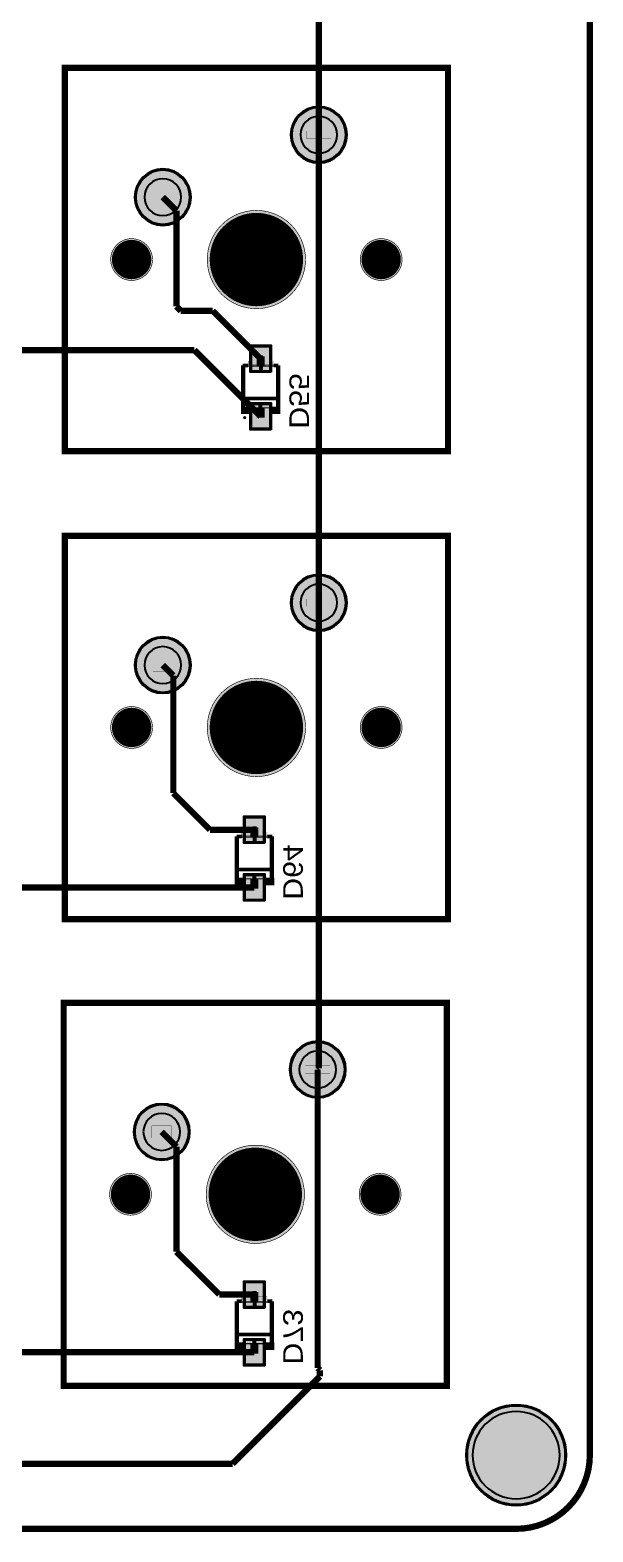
# Model space of a CAD drawing. Header units: millimetres. Extents: x 0 to 199, y -7 to 103.
# Drawn here: x 175.8 to 198.7, y -0.1 to 61 of the extents above; entities that cross this region are included whole.
import ezdxf
from ezdxf.enums import TextEntityAlignment as Align

# ---------------------------------------------------------------- set-up
doc = ezdxf.new("R2010")
doc.units = ezdxf.units.MM
doc.header["$MEASUREMENT"] = 0
for name, color, linetype, true_color in [('Board-Outline-Layer', 7, 'Continuous', 0xff00ff), ('Bottom-Layer', 7, 'Continuous', 0x0000ff), ('Bottom-Paste-Mask-Layer', 7, 'Continuous', 0x800000), ('Bottom-Silkscreen-Layer', 7, 'Continuous', 0x66cc33), ('Bottom-Solder-Mask-Layer', 7, 'Continuous', 0xaa00ff), ('Component-Marking-Layer', 7, 'Continuous', 0x66ffcc), ('Component-Shape-Layer', 7, 'Continuous', 0x00cccc), ('Document-Layer', 7, 'Continuous', 0xffffff), ('Hole-Layer', 7, 'Continuous', 0x222222), ('Multi-Layer', 7, 'Continuous', 0xc0c0c0), ('Pin-Floating-Layer', 7, 'Continuous', 0xff99ff), ('Pin-Soldering-Layer', 7, 'Continuous', 0xcc9999), ('Top-Layer', 7, 'Continuous', 0xff0000), ('Top-Paste-Mask-Layer', 7, 'Continuous', 0x808080), ('Top-Silkscreen-Layer', 7, 'Continuous', 0xffcc00), ('Top-Solder-Mask-Layer', 7, 'Continuous', 0x800080)]:
    doc.layers.add(name, color=color, linetype=linetype, true_color=true_color)
doc.styles.get("Standard").update_dxf_attribs({"font": 'arial.ttf'})

msp = doc.modelspace()

# ---------------------------------------------------------------- hatches: boundary and pattern name
at = {"layer": 'Bottom-Layer'}
for points in [[(186.433, 56.774, 1), (188.633, 56.774, 1)], [(180.083, 54.234, 1), (182.283, 54.234, 1)], [(185.541, 47.155), (184.791, 47.155), (184.791, 48.155), (185.541, 48.155)], [(185.541, 44.809), (184.791, 44.809), (184.791, 45.809), (185.541, 45.809)], [(186.433, 37.724, 1), (188.633, 37.724, 1)], [(180.083, 35.184, 1), (182.283, 35.184, 1)], [(185.287, 27.978), (184.537, 27.978), (184.537, 28.978), (185.287, 28.978)], [(185.287, 25.632), (184.537, 25.632), (184.537, 26.632), (185.287, 26.632)], [(186.389, 18.718, 1), (188.589, 18.718, 1)], [(180.039, 16.178, 1), (182.239, 16.178, 1)], [(185.287, 9.055), (184.537, 9.055), (184.537, 10.055), (185.287, 10.055)], [(185.287, 6.709), (184.537, 6.709), (184.537, 7.709), (185.287, 7.709)], [(193.568, 3.019, 1), (197.568, 3.019, 1)]]:
    msp.add_hatch(color=256, dxfattribs=at).paths.add_polyline_path(points)
at = {"layer": 'Bottom-Paste-Mask-Layer'}
for points in [[(186.433, 56.774, 1), (188.633, 56.774, 1)], [(180.083, 54.234, 1), (182.283, 54.234, 1)], [(185.541, 47.155), (184.791, 47.155), (184.791, 48.155), (185.541, 48.155)], [(185.541, 44.809), (184.791, 44.809), (184.791, 45.809), (185.541, 45.809)], [(186.433, 37.724, 1), (188.633, 37.724, 1)], [(180.083, 35.184, 1), (182.283, 35.184, 1)], [(185.287, 27.978), (184.537, 27.978), (184.537, 28.978), (185.287, 28.978)], [(185.287, 25.632), (184.537, 25.632), (184.537, 26.632), (185.287, 26.632)], [(186.389, 18.718, 1), (188.589, 18.718, 1)], [(180.039, 16.178, 1), (182.239, 16.178, 1)], [(185.287, 9.055), (184.537, 9.055), (184.537, 10.055), (185.287, 10.055)], [(185.287, 6.709), (184.537, 6.709), (184.537, 7.709), (185.287, 7.709)], [(193.568, 3.019, 1), (197.568, 3.019, 1)]]:
    msp.add_hatch(color=256, dxfattribs=at).paths.add_polyline_path(points)
at = {"layer": 'Bottom-Silkscreen-Layer'}
for points in [[(184.364, 45.707), (184.716, 45.707), (184.716, 45.402), (184.364, 45.402)], [(184.364, 45.707), (184.716, 45.707), (184.716, 45.402), (184.364, 45.402)], [(185.969, 45.707), (185.969, 45.402), (185.616, 45.402), (185.616, 45.707)], [(185.969, 45.707), (185.969, 45.402), (185.616, 45.402), (185.616, 45.707)], [(184.11, 26.53), (184.462, 26.53), (184.462, 26.225), (184.11, 26.225)], [(184.11, 26.53), (184.462, 26.53), (184.462, 26.225), (184.11, 26.225)], [(185.715, 26.53), (185.715, 26.225), (185.362, 26.225), (185.362, 26.53)], [(185.715, 26.53), (185.715, 26.225), (185.362, 26.225), (185.362, 26.53)], [(184.11, 7.607), (184.462, 7.607), (184.462, 7.302), (184.11, 7.302)], [(184.11, 7.607), (184.462, 7.607), (184.462, 7.302), (184.11, 7.302)], [(185.715, 7.607), (185.715, 7.302), (185.362, 7.302), (185.362, 7.607)], [(185.715, 7.607), (185.715, 7.302), (185.362, 7.302), (185.362, 7.607)]]:
    msp.add_hatch(color=256, dxfattribs=at).paths.add_polyline_path(points)
at = {"layer": 'Bottom-Solder-Mask-Layer'}
for points in [[(186.383, 56.774, 1), (188.683, 56.774, 1)], [(180.033, 54.234, 1), (182.333, 54.234, 1)], [(185.592, 47.104), (184.741, 47.104), (184.741, 48.205), (185.592, 48.205)], [(185.592, 44.759), (184.741, 44.759), (184.741, 45.86), (185.592, 45.86)], [(186.383, 37.724, 1), (188.683, 37.724, 1)], [(180.033, 35.184, 1), (182.333, 35.184, 1)], [(185.338, 27.927), (184.487, 27.927), (184.487, 29.028), (185.338, 29.028)], [(185.338, 25.582), (184.487, 25.582), (184.487, 26.683), (185.338, 26.683)], [(186.339, 18.718, 1), (188.639, 18.718, 1)], [(179.989, 16.178, 1), (182.289, 16.178, 1)], [(185.338, 9.004), (184.487, 9.004), (184.487, 10.105), (185.338, 10.105)], [(185.338, 6.659), (184.487, 6.659), (184.487, 7.76), (185.338, 7.76)], [(193.518, 3.019, 1), (197.619, 3.019, 1)]]:
    msp.add_hatch(color=256, dxfattribs=at).paths.add_polyline_path(points)
at = {"layer": 'Component-Marking-Layer'}
for points in [[(184.456, 45.257, 1), (184.576, 45.257, 1)], [(184.456, 45.257, 1), (184.576, 45.257, 1)], [(177.133, 43.894, 1), (177.253, 43.894, 1)], [(177.133, 43.894, 1), (177.253, 43.894, 1)], [(184.202, 26.08, 1), (184.322, 26.08, 1)], [(184.202, 26.08, 1), (184.322, 26.08, 1)], [(177.133, 24.844, 1), (177.253, 24.844, 1)], [(177.133, 24.844, 1), (177.253, 24.844, 1)], [(184.202, 7.157, 1), (184.322, 7.157, 1)], [(184.202, 7.157, 1), (184.322, 7.157, 1)], [(177.089, 5.838, 1), (177.209, 5.838, 1)], [(177.089, 5.838, 1), (177.209, 5.838, 1)]]:
    msp.add_hatch(color=256, dxfattribs=at).paths.add_polyline_path(points)
at = {"layer": 'Document-Layer'}
for points in [[(185.256, 47.797), (185.256, 47.173), (185.1, 47.173), (185.1, 47.797)], [(185.256, 47.797), (185.256, 47.173), (185.1, 47.173), (185.1, 47.797)], [(185.696, 47.565), (185.696, 47.409), (184.656, 47.409), (184.656, 47.565)], [(185.696, 47.565), (185.696, 47.409), (184.656, 47.409), (184.656, 47.565)], [(185.236, 45.257), (185.08, 45.257), (185.08, 45.881), (185.236, 45.881)], [(185.236, 45.257), (185.08, 45.257), (185.08, 45.881), (185.236, 45.881)], [(185.442, 28.388), (185.442, 28.232), (184.402, 28.232), (184.402, 28.388)], [(185.442, 28.388), (185.442, 28.232), (184.402, 28.232), (184.402, 28.388)], [(185.002, 28.62), (185.002, 27.996), (184.846, 27.996), (184.846, 28.62)], [(185.002, 28.62), (185.002, 27.996), (184.846, 27.996), (184.846, 28.62)], [(184.982, 26.08), (184.826, 26.08), (184.826, 26.704), (184.982, 26.704)], [(184.982, 26.08), (184.826, 26.08), (184.826, 26.704), (184.982, 26.704)], [(185.442, 9.465), (185.442, 9.309), (184.402, 9.309), (184.402, 9.465)], [(185.442, 9.465), (185.442, 9.309), (184.402, 9.309), (184.402, 9.465)], [(185.002, 9.697), (185.002, 9.073), (184.846, 9.073), (184.846, 9.697)], [(185.002, 9.697), (185.002, 9.073), (184.846, 9.073), (184.846, 9.697)], [(184.982, 7.157), (184.826, 7.157), (184.826, 7.781), (184.982, 7.781)], [(184.982, 7.157), (184.826, 7.157), (184.826, 7.781), (184.982, 7.781)]]:
    msp.add_hatch(color=256, dxfattribs=at).paths.add_polyline_path(points)
at = {"layer": 'Hole-Layer'}
for points in [[(186.783, 56.774, 1), (188.283, 56.774, 1)], [(180.433, 54.234, 1), (181.933, 54.234, 1)], [(186.783, 37.724, 1), (188.283, 37.724, 1)], [(180.433, 35.184, 1), (181.933, 35.184, 1)], [(186.739, 18.718, 1), (188.239, 18.718, 1)], [(180.389, 16.178, 1), (181.889, 16.178, 1)], [(193.793, 3.019, 1), (197.343, 3.019, 1)]]:
    msp.add_hatch(color=256, dxfattribs=at).paths.add_polyline_path(points)
at = {"layer": 'Multi-Layer'}
for points in [[(186.433, 56.774, 1), (188.633, 56.774, 1)], [(186.433, 56.774, 1), (188.633, 56.774, 1)], [(186.433, 56.774, 1), (188.633, 56.774, 1)], [(180.083, 54.234, 1), (182.283, 54.234, 1)], [(180.083, 54.234, 1), (182.283, 54.234, 1)], [(180.083, 54.234, 1), (182.283, 54.234, 1)], [(182.993, 51.694, 1), (186.993, 51.694, 1)], [(182.993, 51.694, 1), (186.993, 51.694, 1)], [(179.062, 51.694, 1), (180.764, 51.694, 1)], [(179.062, 51.694, 1), (180.764, 51.694, 1)], [(189.222, 51.694, 1), (190.924, 51.694, 1)], [(189.222, 51.694, 1), (190.924, 51.694, 1)], [(186.433, 37.724, 1), (188.633, 37.724, 1)], [(186.433, 37.724, 1), (188.633, 37.724, 1)], [(186.433, 37.724, 1), (188.633, 37.724, 1)], [(180.083, 35.184, 1), (182.283, 35.184, 1)], [(180.083, 35.184, 1), (182.283, 35.184, 1)], [(180.083, 35.184, 1), (182.283, 35.184, 1)], [(182.993, 32.644, 1), (186.993, 32.644, 1)], [(182.993, 32.644, 1), (186.993, 32.644, 1)], [(179.062, 32.644, 1), (180.764, 32.644, 1)], [(179.062, 32.644, 1), (180.764, 32.644, 1)], [(189.222, 32.644, 1), (190.924, 32.644, 1)], [(189.222, 32.644, 1), (190.924, 32.644, 1)], [(186.389, 18.718, 1), (188.589, 18.718, 1)], [(186.389, 18.718, 1), (188.589, 18.718, 1)], [(186.389, 18.718, 1), (188.589, 18.718, 1)], [(180.039, 16.178, 1), (182.239, 16.178, 1)], [(180.039, 16.178, 1), (182.239, 16.178, 1)], [(180.039, 16.178, 1), (182.239, 16.178, 1)], [(182.949, 13.638, 1), (186.949, 13.638, 1)], [(182.949, 13.638, 1), (186.949, 13.638, 1)], [(179.018, 13.638, 1), (180.72, 13.638, 1)], [(179.018, 13.638, 1), (180.72, 13.638, 1)], [(189.178, 13.638, 1), (190.88, 13.638, 1)], [(189.178, 13.638, 1), (190.88, 13.638, 1)], [(193.568, 3.019, 1), (197.568, 3.019, 1)], [(193.568, 3.019, 1), (197.568, 3.019, 1)], [(193.568, 3.019, 1), (197.568, 3.019, 1)]]:
    msp.add_hatch(color=256, dxfattribs=at).paths.add_polyline_path(points)
at = {"layer": 'Pin-Floating-Layer'}
for points in [[(185.326, 47.467), (185.326, 47.347), (185.006, 47.347), (185.006, 47.467)], [(185.326, 47.467), (185.326, 47.347), (185.006, 47.347), (185.006, 47.467)], [(185.326, 45.667), (185.326, 45.547), (185.006, 45.547), (185.006, 45.667)], [(185.326, 45.667), (185.326, 45.547), (185.006, 45.547), (185.006, 45.667)], [(185.072, 28.29), (185.072, 28.17), (184.752, 28.17), (184.752, 28.29)], [(185.072, 28.29), (185.072, 28.17), (184.752, 28.17), (184.752, 28.29)], [(185.072, 26.49), (185.072, 26.37), (184.752, 26.37), (184.752, 26.49)], [(185.072, 26.49), (185.072, 26.37), (184.752, 26.37), (184.752, 26.49)], [(185.072, 9.367), (185.072, 9.247), (184.752, 9.247), (184.752, 9.367)], [(185.072, 9.367), (185.072, 9.247), (184.752, 9.247), (184.752, 9.367)], [(185.072, 7.567), (185.072, 7.447), (184.752, 7.447), (184.752, 7.567)], [(185.072, 7.567), (185.072, 7.447), (184.752, 7.447), (184.752, 7.567)]]:
    msp.add_hatch(color=256, dxfattribs=at).paths.add_polyline_path(points)
at = {"layer": 'Pin-Soldering-Layer'}
for points in [[(187.033, 56.924), (188.033, 56.924), (188.033, 56.624), (187.033, 56.624)], [(187.033, 56.924), (188.033, 56.924), (188.033, 56.624), (187.033, 56.624)], [(180.783, 54.484), (181.583, 54.484), (181.583, 53.984), (180.783, 53.984)], [(180.783, 54.484), (181.583, 54.484), (181.583, 53.984), (180.783, 53.984)], [(185.326, 47.757), (185.326, 47.457), (185.006, 47.457), (185.006, 47.757)], [(185.326, 47.757), (185.326, 47.457), (185.006, 47.457), (185.006, 47.757)], [(185.326, 45.557), (185.326, 45.257), (185.006, 45.257), (185.006, 45.557)], [(185.326, 45.557), (185.326, 45.257), (185.006, 45.257), (185.006, 45.557)], [(187.033, 37.874), (188.033, 37.874), (188.033, 37.574), (187.033, 37.574)], [(187.033, 37.874), (188.033, 37.874), (188.033, 37.574), (187.033, 37.574)], [(180.783, 35.434), (181.583, 35.434), (181.583, 34.934), (180.783, 34.934)], [(180.783, 35.434), (181.583, 35.434), (181.583, 34.934), (180.783, 34.934)], [(185.072, 28.58), (185.072, 28.28), (184.752, 28.28), (184.752, 28.58)], [(185.072, 28.58), (185.072, 28.28), (184.752, 28.28), (184.752, 28.58)], [(185.072, 26.38), (185.072, 26.08), (184.752, 26.08), (184.752, 26.38)], [(185.072, 26.38), (185.072, 26.08), (184.752, 26.08), (184.752, 26.38)], [(186.989, 18.868), (187.989, 18.868), (187.989, 18.568), (186.989, 18.568)], [(186.989, 18.868), (187.989, 18.868), (187.989, 18.568), (186.989, 18.568)], [(180.739, 16.428), (181.539, 16.428), (181.539, 15.928), (180.739, 15.928)], [(180.739, 16.428), (181.539, 16.428), (181.539, 15.928), (180.739, 15.928)], [(185.072, 9.657), (185.072, 9.357), (184.752, 9.357), (184.752, 9.657)], [(185.072, 9.657), (185.072, 9.357), (184.752, 9.357), (184.752, 9.657)], [(185.072, 7.457), (185.072, 7.157), (184.752, 7.157), (184.752, 7.457)], [(185.072, 7.457), (185.072, 7.157), (184.752, 7.157), (184.752, 7.457)]]:
    msp.add_hatch(color=256, dxfattribs=at).paths.add_polyline_path(points)
at = {"layer": 'Top-Layer'}
for points in [[(186.433, 56.774, 1), (188.633, 56.774, 1)], [(180.083, 54.234, 1), (182.283, 54.234, 1)], [(186.433, 37.724, 1), (188.633, 37.724, 1)], [(180.083, 35.184, 1), (182.283, 35.184, 1)], [(186.389, 18.718, 1), (188.589, 18.718, 1)], [(180.039, 16.178, 1), (182.239, 16.178, 1)], [(193.568, 3.019, 1), (197.568, 3.019, 1)]]:
    msp.add_hatch(color=256, dxfattribs=at).paths.add_polyline_path(points)
at = {"layer": 'Top-Paste-Mask-Layer'}
for points in [[(186.433, 56.774, 1), (188.633, 56.774, 1)], [(180.083, 54.234, 1), (182.283, 54.234, 1)], [(186.433, 37.724, 1), (188.633, 37.724, 1)], [(180.083, 35.184, 1), (182.283, 35.184, 1)], [(186.389, 18.718, 1), (188.589, 18.718, 1)], [(180.039, 16.178, 1), (182.239, 16.178, 1)], [(193.568, 3.019, 1), (197.568, 3.019, 1)]]:
    msp.add_hatch(color=256, dxfattribs=at).paths.add_polyline_path(points)
at = {"layer": 'Top-Solder-Mask-Layer'}
for points in [[(186.383, 56.774, 1), (188.683, 56.774, 1)], [(180.033, 54.234, 1), (182.333, 54.234, 1)], [(186.383, 37.724, 1), (188.683, 37.724, 1)], [(180.033, 35.184, 1), (182.333, 35.184, 1)], [(186.339, 18.718, 1), (188.639, 18.718, 1)], [(179.989, 16.178, 1), (182.289, 16.178, 1)], [(193.518, 3.019, 1), (197.619, 3.019, 1)]]:
    msp.add_hatch(color=256, dxfattribs=at).paths.add_polyline_path(points)

# ---------------------------------------------------------------- linework, layer by layer
at = {"layer": 'Board-Outline-Layer', "const_width": 0.254}
msp.add_lwpolyline([(-0.032, 3.019), (-0.032, 100.367, -0.414), (2.968, 103.367), (195.568, 103.367), (195.568, 103.367, -0.414), (198.568, 100.367), (198.568, 100.367), (198.568, 3.019), (198.568, 3.019, -0.414), (195.568, 0.019), (195.568, 0.019), (2.968, 0.019, -0.414)], format="xyb", close=True, dxfattribs=at)
at = {"layer": 'Bottom-Layer'}
for points in [[(186.433, 56.774, 1), (188.633, 56.774), (188.633, 56.774, 1), (186.433, 56.774)], [(180.083, 54.234, 1), (182.283, 54.234), (182.283, 54.234, 1), (180.083, 54.234)], [(186.433, 37.724, 1), (188.633, 37.724), (188.633, 37.724, 1), (186.433, 37.724)], [(180.083, 35.184, 1), (182.283, 35.184), (182.283, 35.184, 1), (180.083, 35.184)], [(186.389, 18.718, 1), (188.589, 18.718), (188.589, 18.718, 1), (186.389, 18.718)], [(180.039, 16.178, 1), (182.239, 16.178), (182.239, 16.178, 1), (180.039, 16.178)], [(193.568, 3.019, 1), (197.568, 3.019), (197.568, 3.019, 1), (193.568, 3.019)]]:
    msp.add_lwpolyline(points, format="xyb", dxfattribs=at)
at = {"layer": 'Bottom-Layer', "const_width": 0.254}
for points in [[(181.183, 54.234), (181.737, 53.679)], [(181.737, 53.679), (181.737, 49.784)], [(181.737, 49.784), (181.917, 49.604)], [(181.917, 49.604), (183.217, 49.604)], [(183.217, 49.604), (185.166, 47.655)], [(161.671, 48.006), (182.47, 48.006)], [(182.47, 48.006), (185.166, 45.309)], [(181.183, 35.184), (181.61, 34.757)], [(181.61, 34.757), (181.61, 29.972)], [(181.61, 29.972), (183.105, 28.478)], [(183.105, 28.478), (184.912, 28.478)], [(165.989, 26.132), (184.912, 26.132)], [(181.139, 16.178), (181.737, 15.58)], [(181.737, 15.58), (181.737, 11.303)], [(181.737, 11.303), (183.486, 9.555)], [(183.486, 9.555), (184.912, 9.555)], [(165.837, 7.209), (184.912, 7.209)]]:
    msp.add_lwpolyline(points, dxfattribs=at)
at = {"layer": 'Bottom-Layer'}
for points in [[(185.541, 47.155), (184.791, 47.155), (184.791, 48.155), (185.541, 48.155)], [(185.541, 44.809), (184.791, 44.809), (184.791, 45.809), (185.541, 45.809)], [(185.287, 27.978), (184.537, 27.978), (184.537, 28.978), (185.287, 28.978)], [(185.287, 25.632), (184.537, 25.632), (184.537, 26.632), (185.287, 26.632)], [(185.287, 9.055), (184.537, 9.055), (184.537, 10.055), (185.287, 10.055)], [(185.287, 6.709), (184.537, 6.709), (184.537, 7.709), (185.287, 7.709)]]:
    msp.add_lwpolyline(points, close=True, dxfattribs=at)
at = {"layer": 'Bottom-Paste-Mask-Layer'}
for points in [[(186.433, 56.774, 1), (188.633, 56.774), (188.633, 56.774, 1), (186.433, 56.774)], [(180.083, 54.234, 1), (182.283, 54.234), (182.283, 54.234, 1), (180.083, 54.234)], [(186.433, 37.724, 1), (188.633, 37.724), (188.633, 37.724, 1), (186.433, 37.724)], [(180.083, 35.184, 1), (182.283, 35.184), (182.283, 35.184, 1), (180.083, 35.184)], [(186.389, 18.718, 1), (188.589, 18.718), (188.589, 18.718, 1), (186.389, 18.718)], [(180.039, 16.178, 1), (182.239, 16.178), (182.239, 16.178, 1), (180.039, 16.178)], [(193.568, 3.019, 1), (197.568, 3.019), (197.568, 3.019, 1), (193.568, 3.019)]]:
    msp.add_lwpolyline(points, format="xyb", dxfattribs=at)
for points in [[(185.541, 47.155), (184.791, 47.155), (184.791, 48.155), (185.541, 48.155)], [(185.541, 44.809), (184.791, 44.809), (184.791, 45.809), (185.541, 45.809)], [(185.287, 27.978), (184.537, 27.978), (184.537, 28.978), (185.287, 28.978)], [(185.287, 25.632), (184.537, 25.632), (184.537, 26.632), (185.287, 26.632)], [(185.287, 9.055), (184.537, 9.055), (184.537, 10.055), (185.287, 10.055)], [(185.287, 6.709), (184.537, 6.709), (184.537, 7.709), (185.287, 7.709)]]:
    msp.add_lwpolyline(points, close=True, dxfattribs=at)
at = {"layer": 'Bottom-Silkscreen-Layer', "const_width": 0.152}
for points in [[(184.44, 45.631), (184.44, 47.383)], [(184.44, 45.631), (184.44, 47.383)], [(184.44, 47.383), (184.646, 47.383)], [(184.44, 47.383), (184.646, 47.383)], [(185.893, 47.383), (185.696, 47.383)], [(185.893, 47.383), (185.696, 47.383)], [(185.893, 45.631), (185.893, 47.383)], [(185.893, 45.631), (185.893, 47.383)], [(185.893, 46.035), (184.44, 46.035)], [(185.893, 46.035), (184.44, 46.035)], [(184.186, 28.206), (184.392, 28.206)], [(184.186, 26.454), (184.186, 28.206)], [(184.186, 28.206), (184.392, 28.206)], [(184.186, 26.454), (184.186, 28.206)], [(185.639, 28.206), (185.442, 28.206)], [(185.639, 28.206), (185.442, 28.206)], [(185.639, 26.454), (185.639, 28.206)], [(185.639, 26.454), (185.639, 28.206)], [(185.639, 26.858), (184.186, 26.858)], [(185.639, 26.858), (184.186, 26.858)], [(184.186, 9.283), (184.392, 9.283)], [(184.186, 7.531), (184.186, 9.283)], [(184.186, 9.283), (184.392, 9.283)], [(184.186, 7.531), (184.186, 9.283)], [(185.639, 9.283), (185.442, 9.283)], [(185.639, 9.283), (185.442, 9.283)], [(185.639, 7.531), (185.639, 9.283)], [(185.639, 7.531), (185.639, 9.283)], [(185.639, 7.935), (184.186, 7.935)], [(185.639, 7.935), (184.186, 7.935)]]:
    msp.add_lwpolyline(points, dxfattribs=at)
at = {"layer": 'Bottom-Silkscreen-Layer', "const_width": 0.00508}
for points in [[(184.364, 45.707), (184.716, 45.707), (184.716, 45.402), (184.364, 45.402)], [(184.364, 45.707), (184.716, 45.707), (184.716, 45.402), (184.364, 45.402)], [(185.969, 45.707), (185.969, 45.402), (185.616, 45.402), (185.616, 45.707)], [(185.969, 45.707), (185.969, 45.402), (185.616, 45.402), (185.616, 45.707)], [(184.11, 26.53), (184.462, 26.53), (184.462, 26.225), (184.11, 26.225)], [(184.11, 26.53), (184.462, 26.53), (184.462, 26.225), (184.11, 26.225)], [(185.715, 26.53), (185.715, 26.225), (185.362, 26.225), (185.362, 26.53)], [(185.715, 26.53), (185.715, 26.225), (185.362, 26.225), (185.362, 26.53)], [(184.11, 7.607), (184.462, 7.607), (184.462, 7.302), (184.11, 7.302)], [(184.11, 7.607), (184.462, 7.607), (184.462, 7.302), (184.11, 7.302)], [(185.715, 7.607), (185.715, 7.302), (185.362, 7.302), (185.362, 7.607)], [(185.715, 7.607), (185.715, 7.302), (185.362, 7.302), (185.362, 7.607)]]:
    msp.add_lwpolyline(points, close=True, dxfattribs=at)
at = {"layer": 'Bottom-Solder-Mask-Layer'}
for points in [[(186.383, 56.774, 1), (188.683, 56.774, 1)], [(180.033, 54.234, 1), (182.333, 54.234, 1)], [(186.383, 37.724, 1), (188.683, 37.724, 1)], [(180.033, 35.184, 1), (182.333, 35.184, 1)], [(186.339, 18.718, 1), (188.639, 18.718, 1)], [(179.989, 16.178, 1), (182.289, 16.178, 1)], [(193.518, 3.019, 1), (197.619, 3.019, 1)]]:
    msp.add_lwpolyline(points, format="xyb", close=True, dxfattribs=at)
for points in [[(185.592, 47.104), (184.741, 47.104), (184.741, 48.205), (185.592, 48.205)], [(185.592, 44.759), (184.741, 44.759), (184.741, 45.86), (185.592, 45.86)], [(185.338, 27.927), (184.487, 27.927), (184.487, 29.028), (185.338, 29.028)], [(185.338, 25.582), (184.487, 25.582), (184.487, 26.683), (185.338, 26.683)], [(185.338, 9.004), (184.487, 9.004), (184.487, 10.105), (185.338, 10.105)], [(185.338, 6.659), (184.487, 6.659), (184.487, 7.76), (185.338, 7.76)]]:
    msp.add_lwpolyline(points, close=True, dxfattribs=at)
at = {"layer": 'Component-Marking-Layer', "const_width": 0.00508}
for points in [[(184.456, 45.257, 1), (184.576, 45.257), (184.576, 45.257, 1), (184.456, 45.257)], [(184.456, 45.257, 1), (184.576, 45.257), (184.576, 45.257, 1), (184.456, 45.257)], [(177.133, 43.894, 1), (177.253, 43.894), (177.253, 43.894, 1), (177.133, 43.894)], [(177.133, 43.894, 1), (177.253, 43.894), (177.253, 43.894, 1), (177.133, 43.894)], [(184.202, 26.08, 1), (184.322, 26.08), (184.322, 26.08, 1), (184.202, 26.08)], [(184.202, 26.08, 1), (184.322, 26.08), (184.322, 26.08, 1), (184.202, 26.08)], [(177.133, 24.844, 1), (177.253, 24.844), (177.253, 24.844, 1), (177.133, 24.844)], [(177.133, 24.844, 1), (177.253, 24.844), (177.253, 24.844, 1), (177.133, 24.844)], [(184.202, 7.157, 1), (184.322, 7.157), (184.322, 7.157, 1), (184.202, 7.157)], [(184.202, 7.157, 1), (184.322, 7.157), (184.322, 7.157, 1), (184.202, 7.157)], [(177.089, 5.838, 1), (177.209, 5.838), (177.209, 5.838, 1), (177.089, 5.838)], [(177.089, 5.838, 1), (177.209, 5.838), (177.209, 5.838, 1), (177.089, 5.838)]]:
    msp.add_lwpolyline(points, format="xyb", dxfattribs=at)
at = {"layer": 'Component-Shape-Layer', "const_width": 0.0508}
for points in [[(177.193, 43.894), (177.193, 59.494), (192.793, 59.494), (192.793, 43.894)], [(177.193, 43.894), (177.193, 59.494), (192.793, 59.494), (192.793, 43.894)], [(185.816, 47.357), (185.816, 45.657), (184.516, 45.657), (184.516, 47.357)], [(185.816, 47.357), (185.816, 45.657), (184.516, 45.657), (184.516, 47.357)], [(177.193, 24.844), (177.193, 40.444), (192.793, 40.444), (192.793, 24.844)], [(177.193, 24.844), (177.193, 40.444), (192.793, 40.444), (192.793, 24.844)], [(185.562, 28.18), (185.562, 26.48), (184.262, 26.48), (184.262, 28.18)], [(185.562, 28.18), (185.562, 26.48), (184.262, 26.48), (184.262, 28.18)], [(177.149, 5.838), (177.149, 21.438), (192.749, 21.438), (192.749, 5.838)], [(177.149, 5.838), (177.149, 21.438), (192.749, 21.438), (192.749, 5.838)], [(185.562, 9.257), (185.562, 7.557), (184.262, 7.557), (184.262, 9.257)], [(185.562, 9.257), (185.562, 7.557), (184.262, 7.557), (184.262, 9.257)]]:
    msp.add_lwpolyline(points, close=True, dxfattribs=at)
at = {"layer": 'Document-Layer'}
for points, const_width in [([(184.043, 51.694, 1), (185.943, 51.694, 1)], 1.9), ([(184.043, 51.694, 1), (185.943, 51.694, 1)], 1.9), ([(179.513, 51.694, 1), (180.313, 51.694, 1)], 0.8), ([(179.513, 51.694, 1), (180.313, 51.694, 1)], 0.8), ([(189.673, 51.694, 1), (190.473, 51.694, 1)], 0.8), ([(189.673, 51.694, 1), (190.473, 51.694, 1)], 0.8), ([(184.043, 32.644, 1), (185.943, 32.644, 1)], 1.9), ([(184.043, 32.644, 1), (185.943, 32.644, 1)], 1.9), ([(179.513, 32.644, 1), (180.313, 32.644, 1)], 0.8), ([(179.513, 32.644, 1), (180.313, 32.644, 1)], 0.8), ([(189.673, 32.644, 1), (190.473, 32.644, 1)], 0.8), ([(189.673, 32.644, 1), (190.473, 32.644, 1)], 0.8), ([(183.999, 13.638, 1), (185.899, 13.638, 1)], 1.9), ([(183.999, 13.638, 1), (185.899, 13.638, 1)], 1.9), ([(179.469, 13.638, 1), (180.269, 13.638, 1)], 0.8), ([(179.469, 13.638, 1), (180.269, 13.638, 1)], 0.8), ([(189.629, 13.638, 1), (190.429, 13.638, 1)], 0.8), ([(189.629, 13.638, 1), (190.429, 13.638, 1)], 0.8)]:
    msp.add_lwpolyline(points, format="xyb", close=True, dxfattribs=dict(at, const_width=const_width))
at = {"layer": 'Document-Layer', "const_width": 0.00508}
for points in [[(185.256, 47.797), (185.256, 47.173), (185.1, 47.173), (185.1, 47.797)], [(185.256, 47.797), (185.256, 47.173), (185.1, 47.173), (185.1, 47.797)], [(185.696, 47.565), (185.696, 47.409), (184.656, 47.409), (184.656, 47.565)], [(185.696, 47.565), (185.696, 47.409), (184.656, 47.409), (184.656, 47.565)], [(185.236, 45.257), (185.08, 45.257), (185.08, 45.881), (185.236, 45.881)], [(185.236, 45.257), (185.08, 45.257), (185.08, 45.881), (185.236, 45.881)], [(185.442, 28.388), (185.442, 28.232), (184.402, 28.232), (184.402, 28.388)], [(185.442, 28.388), (185.442, 28.232), (184.402, 28.232), (184.402, 28.388)], [(185.002, 28.62), (185.002, 27.996), (184.846, 27.996), (184.846, 28.62)], [(185.002, 28.62), (185.002, 27.996), (184.846, 27.996), (184.846, 28.62)], [(184.982, 26.08), (184.826, 26.08), (184.826, 26.704), (184.982, 26.704)], [(184.982, 26.08), (184.826, 26.08), (184.826, 26.704), (184.982, 26.704)], [(185.442, 9.465), (185.442, 9.309), (184.402, 9.309), (184.402, 9.465)], [(185.442, 9.465), (185.442, 9.309), (184.402, 9.309), (184.402, 9.465)], [(185.002, 9.697), (185.002, 9.073), (184.846, 9.073), (184.846, 9.697)], [(185.002, 9.697), (185.002, 9.073), (184.846, 9.073), (184.846, 9.697)], [(184.982, 7.157), (184.826, 7.157), (184.826, 7.781), (184.982, 7.781)], [(184.982, 7.157), (184.826, 7.157), (184.826, 7.781), (184.982, 7.781)]]:
    msp.add_lwpolyline(points, close=True, dxfattribs=at)
at = {"layer": 'Hole-Layer'}
for points in [[(186.783, 56.774, 1), (188.283, 56.774, 1)], [(180.433, 54.234, 1), (181.933, 54.234, 1)], [(186.783, 37.724, 1), (188.283, 37.724, 1)], [(180.433, 35.184, 1), (181.933, 35.184, 1)], [(186.739, 18.718, 1), (188.239, 18.718, 1)], [(180.389, 16.178, 1), (181.889, 16.178, 1)], [(193.793, 3.019, 1), (197.343, 3.019, 1)]]:
    msp.add_lwpolyline(points, format="xyb", close=True, dxfattribs=at)
at = {"layer": 'Multi-Layer'}
for points in [[(186.433, 56.774, 1), (188.633, 56.774), (188.633, 56.774, 1), (186.433, 56.774)], [(186.433, 56.774, 1), (188.633, 56.774), (188.633, 56.774, 1), (186.433, 56.774)], [(186.433, 56.774, 1), (188.633, 56.774), (188.633, 56.774, 1), (186.433, 56.774)], [(180.083, 54.234, 1), (182.283, 54.234), (182.283, 54.234, 1), (180.083, 54.234)], [(180.083, 54.234, 1), (182.283, 54.234), (182.283, 54.234, 1), (180.083, 54.234)], [(180.083, 54.234, 1), (182.283, 54.234), (182.283, 54.234, 1), (180.083, 54.234)], [(186.433, 37.724, 1), (188.633, 37.724), (188.633, 37.724, 1), (186.433, 37.724)], [(186.433, 37.724, 1), (188.633, 37.724), (188.633, 37.724, 1), (186.433, 37.724)], [(186.433, 37.724, 1), (188.633, 37.724), (188.633, 37.724, 1), (186.433, 37.724)], [(180.083, 35.184, 1), (182.283, 35.184), (182.283, 35.184, 1), (180.083, 35.184)], [(180.083, 35.184, 1), (182.283, 35.184), (182.283, 35.184, 1), (180.083, 35.184)], [(180.083, 35.184, 1), (182.283, 35.184), (182.283, 35.184, 1), (180.083, 35.184)], [(186.389, 18.718, 1), (188.589, 18.718), (188.589, 18.718, 1), (186.389, 18.718)], [(186.389, 18.718, 1), (188.589, 18.718), (188.589, 18.718, 1), (186.389, 18.718)], [(186.389, 18.718, 1), (188.589, 18.718), (188.589, 18.718, 1), (186.389, 18.718)], [(180.039, 16.178, 1), (182.239, 16.178), (182.239, 16.178, 1), (180.039, 16.178)], [(180.039, 16.178, 1), (182.239, 16.178), (182.239, 16.178, 1), (180.039, 16.178)], [(180.039, 16.178, 1), (182.239, 16.178), (182.239, 16.178, 1), (180.039, 16.178)], [(193.568, 3.019, 1), (197.568, 3.019), (197.568, 3.019, 1), (193.568, 3.019)], [(193.568, 3.019, 1), (197.568, 3.019), (197.568, 3.019, 1), (193.568, 3.019)], [(193.568, 3.019, 1), (197.568, 3.019), (197.568, 3.019, 1), (193.568, 3.019)]]:
    msp.add_lwpolyline(points, format="xyb", dxfattribs=at)
at = {"layer": 'Multi-Layer', "const_width": 0.0254}
for points in [[(182.993, 51.694, 1), (186.993, 51.694, 1)], [(182.993, 51.694, 1), (186.993, 51.694, 1)], [(179.062, 51.694, 1), (180.764, 51.694, 1)], [(179.062, 51.694, 1), (180.764, 51.694, 1)], [(189.222, 51.694, 1), (190.924, 51.694, 1)], [(189.222, 51.694, 1), (190.924, 51.694, 1)], [(182.993, 32.644, 1), (186.993, 32.644, 1)], [(182.993, 32.644, 1), (186.993, 32.644, 1)], [(179.062, 32.644, 1), (180.764, 32.644, 1)], [(179.062, 32.644, 1), (180.764, 32.644, 1)], [(189.222, 32.644, 1), (190.924, 32.644, 1)], [(189.222, 32.644, 1), (190.924, 32.644, 1)], [(182.949, 13.638, 1), (186.949, 13.638, 1)], [(182.949, 13.638, 1), (186.949, 13.638, 1)], [(179.018, 13.638, 1), (180.72, 13.638, 1)], [(179.018, 13.638, 1), (180.72, 13.638, 1)], [(189.178, 13.638, 1), (190.88, 13.638, 1)], [(189.178, 13.638, 1), (190.88, 13.638, 1)]]:
    msp.add_lwpolyline(points, format="xyb", close=True, dxfattribs=at)
at = {"layer": 'Pin-Floating-Layer', "const_width": 0.00508}
for points in [[(185.326, 47.467), (185.326, 47.347), (185.006, 47.347), (185.006, 47.467)], [(185.326, 47.467), (185.326, 47.347), (185.006, 47.347), (185.006, 47.467)], [(185.326, 45.667), (185.326, 45.547), (185.006, 45.547), (185.006, 45.667)], [(185.326, 45.667), (185.326, 45.547), (185.006, 45.547), (185.006, 45.667)], [(185.072, 28.29), (185.072, 28.17), (184.752, 28.17), (184.752, 28.29)], [(185.072, 28.29), (185.072, 28.17), (184.752, 28.17), (184.752, 28.29)], [(185.072, 26.49), (185.072, 26.37), (184.752, 26.37), (184.752, 26.49)], [(185.072, 26.49), (185.072, 26.37), (184.752, 26.37), (184.752, 26.49)], [(185.072, 9.367), (185.072, 9.247), (184.752, 9.247), (184.752, 9.367)], [(185.072, 9.367), (185.072, 9.247), (184.752, 9.247), (184.752, 9.367)], [(185.072, 7.567), (185.072, 7.447), (184.752, 7.447), (184.752, 7.567)], [(185.072, 7.567), (185.072, 7.447), (184.752, 7.447), (184.752, 7.567)]]:
    msp.add_lwpolyline(points, close=True, dxfattribs=at)
at = {"layer": 'Pin-Soldering-Layer', "const_width": 0.00508}
for points in [[(187.033, 56.924), (188.033, 56.924), (188.033, 56.624), (187.033, 56.624)], [(187.033, 56.924), (188.033, 56.924), (188.033, 56.624), (187.033, 56.624)], [(180.783, 54.484), (181.583, 54.484), (181.583, 53.984), (180.783, 53.984)], [(180.783, 54.484), (181.583, 54.484), (181.583, 53.984), (180.783, 53.984)], [(185.326, 47.757), (185.326, 47.457), (185.006, 47.457), (185.006, 47.757)], [(185.326, 47.757), (185.326, 47.457), (185.006, 47.457), (185.006, 47.757)], [(185.326, 45.557), (185.326, 45.257), (185.006, 45.257), (185.006, 45.557)], [(185.326, 45.557), (185.326, 45.257), (185.006, 45.257), (185.006, 45.557)], [(187.033, 37.874), (188.033, 37.874), (188.033, 37.574), (187.033, 37.574)], [(187.033, 37.874), (188.033, 37.874), (188.033, 37.574), (187.033, 37.574)], [(180.783, 35.434), (181.583, 35.434), (181.583, 34.934), (180.783, 34.934)], [(180.783, 35.434), (181.583, 35.434), (181.583, 34.934), (180.783, 34.934)], [(185.072, 28.58), (185.072, 28.28), (184.752, 28.28), (184.752, 28.58)], [(185.072, 28.58), (185.072, 28.28), (184.752, 28.28), (184.752, 28.58)], [(185.072, 26.38), (185.072, 26.08), (184.752, 26.08), (184.752, 26.38)], [(185.072, 26.38), (185.072, 26.08), (184.752, 26.08), (184.752, 26.38)], [(186.989, 18.868), (187.989, 18.868), (187.989, 18.568), (186.989, 18.568)], [(186.989, 18.868), (187.989, 18.868), (187.989, 18.568), (186.989, 18.568)], [(180.739, 16.428), (181.539, 16.428), (181.539, 15.928), (180.739, 15.928)], [(180.739, 16.428), (181.539, 16.428), (181.539, 15.928), (180.739, 15.928)], [(185.072, 9.657), (185.072, 9.357), (184.752, 9.357), (184.752, 9.657)], [(185.072, 9.657), (185.072, 9.357), (184.752, 9.357), (184.752, 9.657)], [(185.072, 7.457), (185.072, 7.157), (184.752, 7.157), (184.752, 7.457)], [(185.072, 7.457), (185.072, 7.157), (184.752, 7.157), (184.752, 7.457)]]:
    msp.add_lwpolyline(points, close=True, dxfattribs=at)
at = {"layer": 'Top-Layer', "const_width": 0.254}
for points in [[(187.533, 75.823), (187.533, 56.774)], [(187.533, 56.774), (187.533, 37.724)], [(187.533, 37.724), (187.533, 18.761)], [(187.533, 18.761), (187.489, 18.718)], [(187.489, 18.718), (187.489, 6.567)], [(187.579, 6.223), (184.023, 2.667)], [(187.489, 6.567), (187.579, 6.477)], [(187.579, 6.477), (187.579, 6.223)], [(184.023, 2.667), (9.144, 2.667)]]:
    msp.add_lwpolyline(points, dxfattribs=at)
at = {"layer": 'Top-Layer'}
for points in [[(186.433, 56.774, 1), (188.633, 56.774), (188.633, 56.774, 1), (186.433, 56.774)], [(180.083, 54.234, 1), (182.283, 54.234), (182.283, 54.234, 1), (180.083, 54.234)], [(186.433, 37.724, 1), (188.633, 37.724), (188.633, 37.724, 1), (186.433, 37.724)], [(180.083, 35.184, 1), (182.283, 35.184), (182.283, 35.184, 1), (180.083, 35.184)], [(186.389, 18.718, 1), (188.589, 18.718), (188.589, 18.718, 1), (186.389, 18.718)], [(180.039, 16.178, 1), (182.239, 16.178), (182.239, 16.178, 1), (180.039, 16.178)], [(193.568, 3.019, 1), (197.568, 3.019), (197.568, 3.019, 1), (193.568, 3.019)]]:
    msp.add_lwpolyline(points, format="xyb", dxfattribs=at)
at = {"layer": 'Top-Paste-Mask-Layer'}
for points in [[(186.433, 56.774, 1), (188.633, 56.774), (188.633, 56.774, 1), (186.433, 56.774)], [(180.083, 54.234, 1), (182.283, 54.234), (182.283, 54.234, 1), (180.083, 54.234)], [(186.433, 37.724, 1), (188.633, 37.724), (188.633, 37.724, 1), (186.433, 37.724)], [(180.083, 35.184, 1), (182.283, 35.184), (182.283, 35.184, 1), (180.083, 35.184)], [(186.389, 18.718, 1), (188.589, 18.718), (188.589, 18.718, 1), (186.389, 18.718)], [(180.039, 16.178, 1), (182.239, 16.178), (182.239, 16.178, 1), (180.039, 16.178)], [(193.568, 3.019, 1), (197.568, 3.019), (197.568, 3.019, 1), (193.568, 3.019)]]:
    msp.add_lwpolyline(points, format="xyb", dxfattribs=at)
at = {"layer": 'Top-Silkscreen-Layer', "const_width": 0.254}
for points in [[(177.193, 59.494), (192.793, 59.494), (192.793, 43.894), (177.193, 43.894)], [(177.193, 59.494), (192.793, 59.494), (192.793, 43.894), (177.193, 43.894)], [(177.193, 40.444), (192.793, 40.444), (192.793, 24.844), (177.193, 24.844)], [(177.193, 40.444), (192.793, 40.444), (192.793, 24.844), (177.193, 24.844)], [(177.149, 21.438), (192.749, 21.438), (192.749, 5.838), (177.149, 5.838)], [(177.149, 21.438), (192.749, 21.438), (192.749, 5.838), (177.149, 5.838)]]:
    msp.add_lwpolyline(points, close=True, dxfattribs=at)
at = {"layer": 'Top-Solder-Mask-Layer'}
for points in [[(186.383, 56.774, 1), (188.683, 56.774, 1)], [(180.033, 54.234, 1), (182.333, 54.234, 1)], [(186.383, 37.724, 1), (188.683, 37.724, 1)], [(180.033, 35.184, 1), (182.333, 35.184, 1)], [(186.339, 18.718, 1), (188.639, 18.718, 1)], [(179.989, 16.178, 1), (182.289, 16.178, 1)], [(193.518, 3.019, 1), (197.619, 3.019, 1)]]:
    msp.add_lwpolyline(points, format="xyb", close=True, dxfattribs=at)

# ---------------------------------------------------------------- texts
at = {"layer": 'Bottom-Silkscreen-Layer', "text_generation_flag": 2, "width": 1.1}
for s, p in [('D55', (186.098, 44.809)), ('D64', (185.844, 25.632)), ('D73', (185.844, 6.709))]:
    msp.add_text(s, height=0.8001, rotation=-90, dxfattribs=at).set_placement(p, align=Align.BOTTOM_LEFT)

doc.saveas('drawing.dxf')
